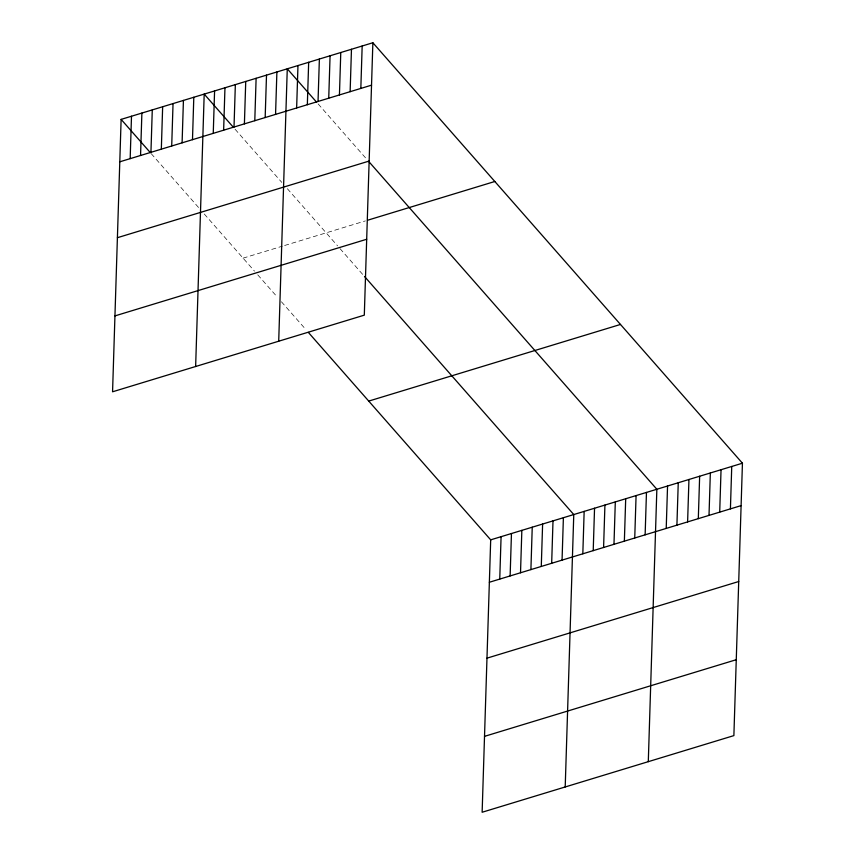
<?xml version="1.0" encoding="UTF-8"?>
<svg xmlns="http://www.w3.org/2000/svg" width="855" height="855" viewBox="0 0 855 855"><rect width="100%" height="100%" fill="white"/><g stroke="black" fill="none" stroke-linecap="round" stroke-linejoin="round"><path stroke-width="0.64" stroke-dasharray="4.28 3.21" d="M243.077 258.146L282.31 246.197M284.619 245.492L365.384 220.911M318.156 103.947L366.464 158.902M235.082 129.233L281.808 182.393M287.344 188.699L337.575 245.845M340.023 248.634L363.685 275.545M151.207 153.633L198.723 207.69M204.27 213.996L254.501 271.142M257.761 274.85L277.351 297.134M281.423 301.772L305.908 329.613"/><path stroke-width="1.28" d="M121.121 119.39L112.561 391.793L364.305 315.153L372.866 42.75L121.121 119.39L150.416 152.724M130.174 158.645L131.499 116.227M140.551 155.482L141.887 113.074M150.94 152.318L152.275 109.91M161.328 149.165L162.653 106.747M171.705 146.002L173.041 103.583M182.094 142.838L183.43 100.42M192.482 139.675L193.807 97.256M195.635 366.506L204.195 94.103L233.501 127.438M213.248 133.359L214.584 90.94M223.636 130.195L224.961 87.776M234.014 127.032L235.349 84.613M244.402 123.868L245.738 81.449M254.79 120.705L256.115 78.297M265.168 117.541L266.504 75.133M275.556 114.388L276.892 71.97M278.709 341.209L287.269 68.806L316.574 102.14M296.642 107.965L297.968 65.546M307.34 104.705L308.666 62.297M318.039 101.456L319.375 59.038M328.737 98.197L330.073 55.778M339.435 94.937L340.771 52.518M350.133 91.677L351.469 49.269M360.831 88.418L362.167 46.01M308.356 332.403L490.695 539.847L482.135 812.25L733.879 735.61L742.439 463.207L372.866 42.75M499.748 579.102L501.083 536.684M510.125 575.939L511.461 533.52M520.513 572.775L521.849 530.357M530.902 569.612L532.238 527.204M541.279 566.448L542.615 524.04M551.667 563.295L553.003 520.877M562.056 560.132L563.392 517.713M565.208 786.963L573.769 514.55L364.508 276.475M582.821 553.805L584.157 511.397M593.21 550.641L594.546 508.233M603.587 547.489L604.923 505.07M613.976 544.325L615.311 501.906M624.364 541.162L625.7 498.743M634.741 537.998L636.077 495.579M645.13 534.835L646.466 492.427M648.293 761.666L656.854 489.263L368.847 161.606M666.216 528.422L667.552 486.003M676.914 525.162L678.25 482.744M687.612 521.903L688.948 479.495M698.311 518.643L699.647 476.235M709.009 515.394L710.345 472.975M719.707 512.134L721.043 469.716M730.416 508.875L731.741 466.456M119.786 161.809L371.53 85.169M117.402 237.701L369.146 161.061M367.693 220.205L494.831 181.495M114.944 315.901L366.688 239.261M368.729 401.091L620.484 324.451M490.695 539.847L742.439 463.207M489.359 582.255L741.114 505.615M486.976 658.158L738.731 581.518M484.518 736.358L736.273 659.707"/></g></svg>
